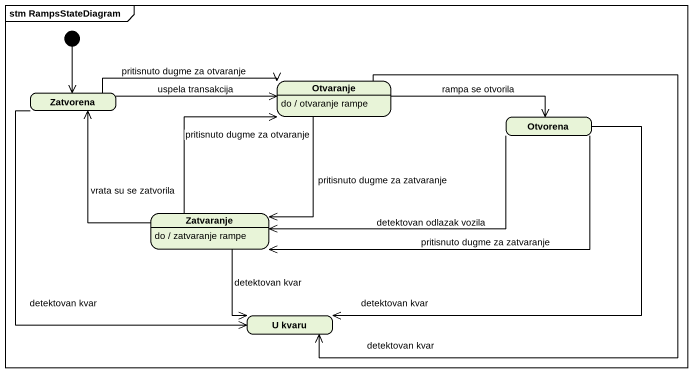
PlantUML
@startuml
mainframe stm RampsStateDiagram
hide empty description
state Otvaranje
Otvaranje : do / otvaranje rampe
state Zatvorena
state Otvorena
state Zatvaranje
Zatvaranje : do / zatvaranje rampe
state "U kvaru" as U_kvaru
[*] --> Zatvorena
Otvaranje -right-> Otvorena : rampa se otvorila
Otvaranje --> Zatvaranje : pritisnuto dugme za zatvaranje
Otvaranje --> U_kvaru : detektovan kvar
Zatvorena -right-> Otvaranje : uspela transakcija
Zatvorena -right-> Otvaranje : pritisnuto dugme za otvaranje
Zatvorena --> U_kvaru : detektovan kvar
Otvorena -left-> Zatvaranje : detektovan odlazak vozila
Otvorena -left-> Zatvaranje : pritisnuto dugme za zatvaranje
Otvorena --> U_kvaru : detektovan kvar
Zatvaranje -up-> Otvaranje : pritisnuto dugme za otvaranje
Zatvaranje -up-> Zatvorena : vrata su se zatvorila
Zatvaranje --> U_kvaru : detektovan kvar
@enduml
